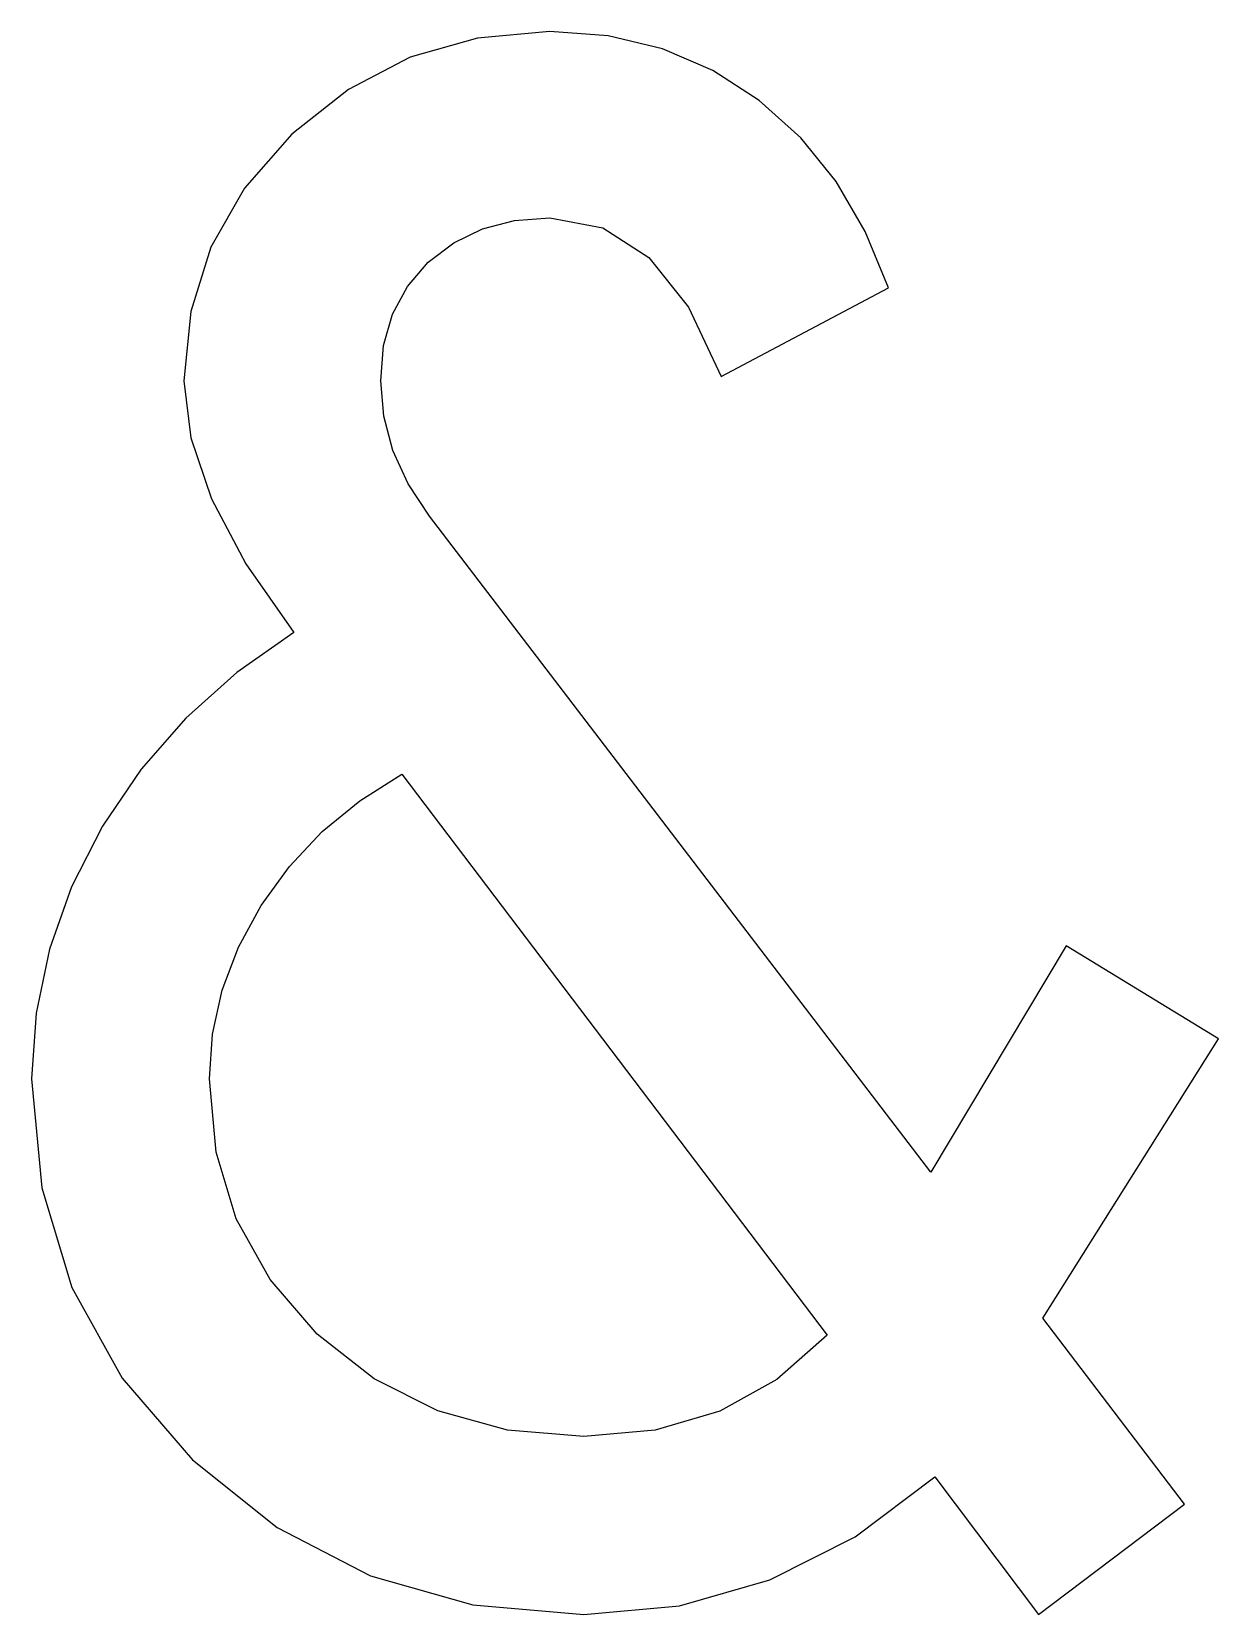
# Model space of a CAD drawing. Header units: metres. Extents: x 1.2 to 19.9, y -0.5 to 24.4.
import ezdxf

# ---------------------------------------------------------------- set-up
doc = ezdxf.new("R2010")
doc.units = ezdxf.units.M

msp = doc.modelspace()

# ---------------------------------------------------------------- linework, layer by layer
for p, q in [((8.22768, 24.3069), (7.16875, 24.0035)), ((9.37, 24.408), (8.22768, 24.3069)), ((10.2887, 24.3402), (9.37, 24.408)), ((11.145, 24.137), (10.2887, 24.3402)), ((7.16875, 24.0035), (6.19318, 23.4979)), ((11.9387, 23.7982), (11.145, 24.137)), ((12.67, 23.324), (11.9387, 23.7982)), ((6.19318, 23.4979), (5.30099, 22.79)), ((13.3226, 22.733), (12.67, 23.324)), ((5.30099, 22.79), (4.55724, 21.9409)), ((13.8792, 22.0442), (13.3226, 22.733)), ((14.3401, 21.2576), (13.8792, 22.0442)), ((4.55724, 21.9409), (4.02599, 21.0105)), ((8.8125, 21.4302), (9.37, 21.474)), ((9.37, 21.474), (10.2014, 21.3177)), ((7.85349, 21.0797), (8.30699, 21.2987)), ((8.30699, 21.2987), (8.8125, 21.4302)), ((10.2014, 21.3177), (10.9287, 20.8487)), ((14.705, 20.373), (14.3401, 21.2576)), ((4.02599, 21.0105), (3.70724, 19.9989)), ((7.452, 20.773), (7.85349, 21.0797)), ((7.12387, 20.3938), (7.452, 20.773)), ((10.9287, 20.8487), (11.5519, 20.0672)), ((6.8895, 19.9562), (7.12387, 20.3938)), ((12.071, 18.973), (14.705, 20.373)), ((3.70724, 19.9989), (3.601, 18.906)), ((6.74887, 19.4603), (6.8895, 19.9562)), ((11.5519, 20.0672), (12.071, 18.973)), ((6.702, 18.906), (6.74887, 19.4603)), ((3.601, 18.906), (3.70937, 18.0077)), ((6.74992, 18.3474), (6.702, 18.906)), ((6.89374, 17.8055), (6.74992, 18.3474)), ((3.70937, 18.0077), (4.03448, 17.047)), ((7.13342, 17.2804), (6.89374, 17.8055)), ((7.46899, 16.772), (7.13342, 17.2804)), ((4.03448, 17.047), (4.57637, 16.0237)), ((15.372, 6.435), (7.46899, 16.772)), ((4.57637, 16.0237), (5.33499, 14.938)), ((5.33499, 14.938), (4.43349, 14.3097)), ((4.43349, 14.3097), (3.62999, 13.5917)), ((3.62999, 13.5917), (2.9245, 12.7842)), ((2.9245, 12.7842), (2.31699, 11.887)), ((6.37199, 12.2871), (7.036, 12.704)), ((7.036, 12.704), (13.738, 3.868)), ((5.78099, 11.8035), (6.37199, 12.2871)), ((2.31699, 11.887), (1.82831, 10.9315)), ((5.26299, 11.2531), (5.78099, 11.8035)), ((4.81799, 10.636), (5.26299, 11.2531)), ((1.82831, 10.9315), (1.47925, 9.94899)), ((4.46056, 9.97768), (4.81799, 10.636)), ((4.20525, 9.30275), (4.46056, 9.97768)), ((17.506, 10.003), (15.372, 6.435)), ((19.906, 8.536), (17.506, 10.003)), ((1.47925, 9.94899), (1.26981, 8.9395)), ((4.05205, 8.61118), (4.20525, 9.30275)), ((1.26981, 8.9395), (1.2, 7.903)), ((4.00099, 7.903), (4.05205, 8.61118)), ((17.139, 4.13499), (19.906, 8.536)), ((1.2, 7.903), (1.35837, 6.1898)), ((4.10724, 6.75143), (4.00099, 7.903)), ((4.42599, 5.69774), (4.10724, 6.75143)), ((1.35837, 6.1898), (1.8335, 4.61824)), ((4.95724, 4.74193), (4.42599, 5.69774)), ((5.70099, 3.88399), (4.95724, 4.74193)), ((1.8335, 4.61824), (2.62537, 3.18831)), ((19.373, 1.2), (17.139, 4.13499)), ((6.60149, 3.17656), (5.70099, 3.88399)), ((13.738, 3.868), (12.9482, 3.16756)), ((2.62537, 3.18831), (3.73399, 1.89999)), ((7.60199, 2.67125), (6.60149, 3.17656)), ((12.9482, 3.16756), (12.0457, 2.66724)), ((8.7025, 2.36806), (7.60199, 2.67125)), ((12.0457, 2.66724), (11.0307, 2.36705)), ((9.903, 2.267), (8.7025, 2.36806)), ((11.0307, 2.36705), (9.903, 2.267)), ((3.73399, 1.89999), (5.07018, 0.835114)), ((14.1793, 0.685486), (15.438, 1.63399)), ((15.438, 1.63399), (17.072, -0.533997)), ((17.072, -0.533997), (19.373, 1.2)), ((5.07018, 0.835114), (6.54375, 0.074493)), ((12.8372, 0.007996), (14.1793, 0.685486)), ((6.54375, 0.074493), (8.15468, -0.381866)), ((11.4118, -0.398499), (12.8372, 0.007996)), ((8.15468, -0.381866), (9.903, -0.533997)), ((9.903, -0.533997), (11.4118, -0.398499))]:
    msp.add_line(p, q)

doc.saveas('drawing.dxf')
